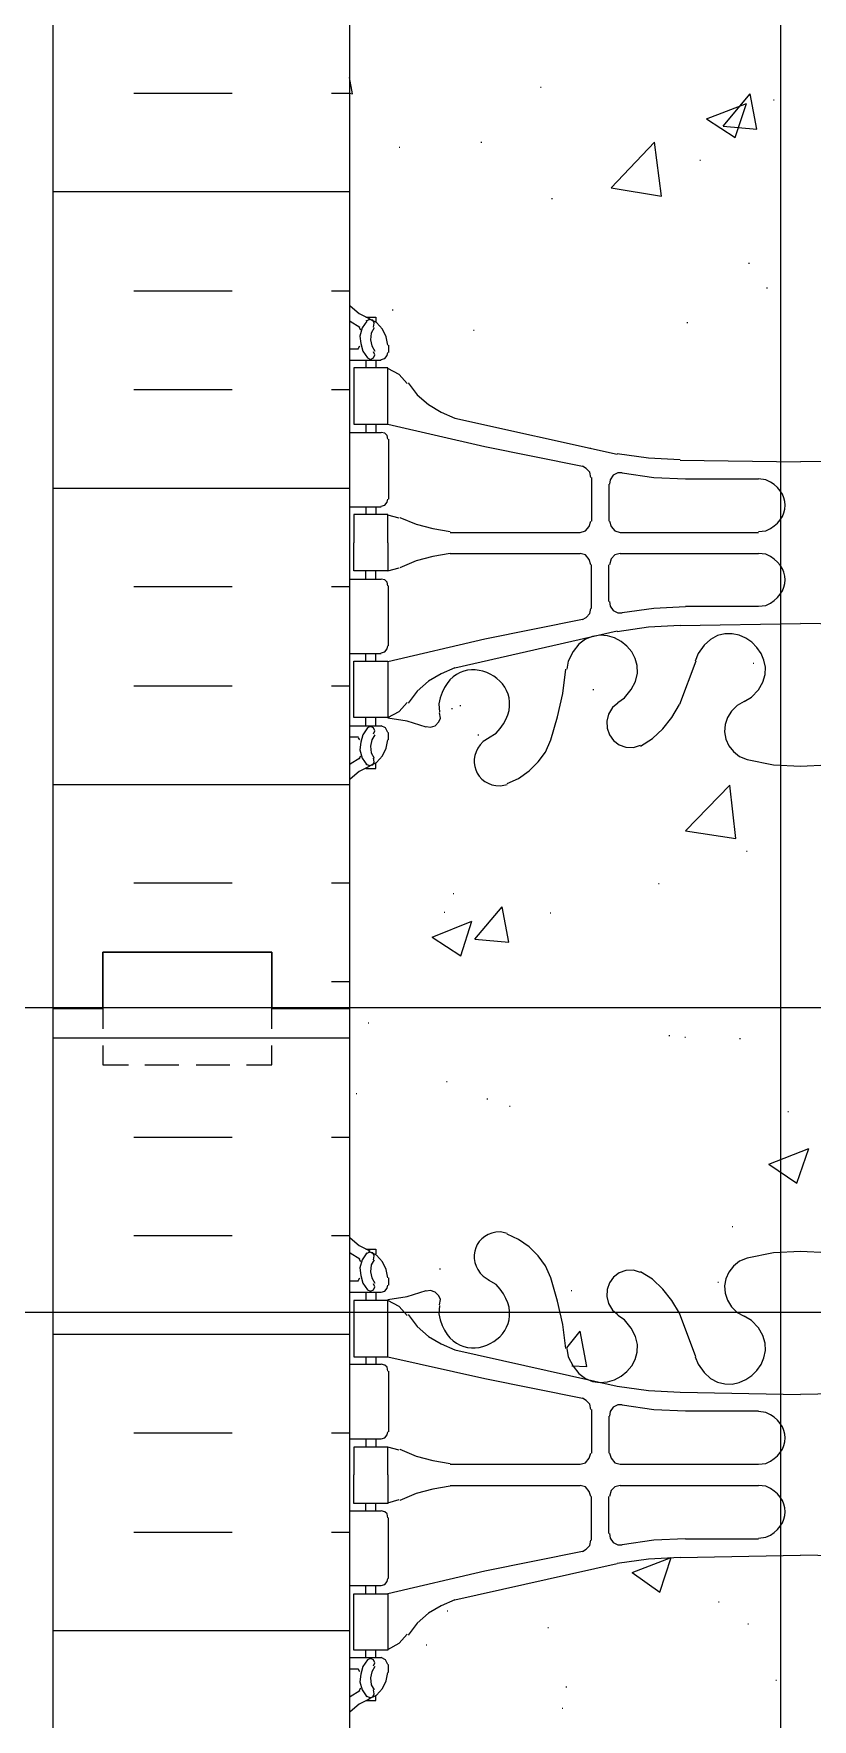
# Model space of a CAD drawing. Header units: millimetres. Extents: x 0 to 216, y 0 to 279.
# Drawn here: x 43.73 to 65.65, y 147.62 to 195.05 of the extents above; entities that cross this region are included whole.
import ezdxf

# ---------------------------------------------------------------- set-up
doc = ezdxf.new("R2010")
doc.units = ezdxf.units.MM
doc.layers.add('C00-00-00', color=7, linetype='Continuous')
doc.layers.add('C65-65-65', color=7, linetype='Continuous', true_color=0x656565)

msp = doc.modelspace()

# ---------------------------------------------------------------- linework, layer by layer
at = {"layer": 'C00-00-00', "lineweight": 0}
for points in [[(64.77, 0), (64.77, 279.4)], [(44.280667, 167.618833), (44.280667, 224.768833), (45.677667, 224.768833), (45.677667, 226.356333), (50.440167, 226.356333), (50.440167, 224.768833), (52.620333, 224.768833)], [(52.620333, 224.768833), (52.620333, 167.618833)], [(52.6415, 187.3885), (52.8955, 187.176833), (53.191833, 187.028667)], [(52.6415, 186.965167), (52.916667, 186.795833)], [(53.107167, 186.965167), (52.980167, 186.774667), (52.916667, 186.541833), (52.937833, 186.330167), (53.001333, 186.1185), (53.128333, 185.928)], [(53.086, 187.071), (53.361167, 187.071), (53.361167, 186.944)], [(53.297667, 186.795833), (53.318833, 186.901667), (53.2765, 186.986333), (53.191833, 187.0075), (53.086, 186.965167)], [(53.699833, 186.287833), (53.6575, 186.520667), (53.551667, 186.732333), (53.382333, 186.922833), (53.170667, 187.028667)], [(52.937833, 186.711167), (52.8955, 186.795833)], [(53.318833, 186.774667), (53.234167, 186.6265), (53.213, 186.436), (53.255333, 186.266667), (53.34, 186.1185)], [(52.620333, 186.182), (52.874333, 186.182)], [(52.874333, 186.203167), (52.916667, 186.266667)], [(53.128333, 185.928), (53.213, 185.885667), (53.297667, 185.928), (53.34, 186.012667), (53.297667, 186.097333)], [(53.509333, 185.885667), (53.615167, 185.906833), (53.678667, 185.9915), (53.699833, 186.076167)], [(53.721, 186.287833), (53.721, 186.076167)], [(52.620333, 185.8645), (53.509333, 185.8645)], [(53.086, 185.8645), (53.086, 185.652833)], [(53.361167, 185.8645), (53.361167, 185.652833)], [(54.250167, 185.208333), (54.017333, 185.462333), (53.699833, 185.631667)], [(54.271333, 185.2295), (54.525333, 184.890833), (54.842833, 184.615667), (55.202667, 184.404), (55.583667, 184.234667)], [(53.086, 184.065333), (53.086, 183.8325)], [(53.361167, 184.065333), (53.361167, 183.8325)], [(53.699833, 184.065333), (56.430333, 183.430333), (59.182, 182.88)], [(55.583667, 184.234667), (60.155667, 183.218667)], [(52.620333, 183.8325), (53.509333, 183.8325)], [(53.699833, 183.642), (53.678667, 183.747833), (53.615167, 183.811333), (53.509333, 183.8325)], [(53.721, 183.642), (53.721, 181.948667)], [(60.155667, 183.239833), (61.044667, 183.112833), (61.933667, 183.0705)], [(59.414833, 182.5625), (59.393667, 182.710667), (59.287833, 182.8165), (59.182, 182.88)], [(60.303833, 182.6895), (60.176833, 182.6895), (60.049833, 182.626), (59.965167, 182.499), (59.944, 182.372)], [(60.303833, 182.6895), (61.192833, 182.5625), (62.081833, 182.520167)], [(61.933667, 183.049333), (65.320333, 183.007)], [(68.707, 183.049333), (65.320333, 183.007)], [(59.436, 182.5625), (59.436, 181.334833)], [(59.922833, 182.372), (59.922833, 181.334833)], [(62.081833, 182.520167), (64.135, 182.520167)], [(64.135, 181.0385), (64.346667, 181.059667), (64.473295, 181.123417), (64.583039, 181.197651), (64.675899, 181.28087), (64.751876, 181.371577), (64.810969, 181.468275), (64.853178, 181.569465), (64.878504, 181.67365), (64.886946, 181.779333), (64.878504, 181.885016), (64.853178, 181.989202), (64.810969, 182.090392), (64.751876, 182.187089), (64.675899, 182.277796), (64.583039, 182.361016), (64.473295, 182.435249), (64.346667, 182.499), (64.135, 182.520167)], [(52.620333, 181.737), (53.509333, 181.737)], [(53.086, 181.737), (53.086, 181.525333)], [(53.361167, 181.737), (53.361167, 181.525333)], [(53.509333, 181.758167), (53.615167, 181.779333), (53.678667, 181.864), (53.699833, 181.948667)], [(53.699833, 180.721), (53.699833, 181.525333), (52.747333, 181.525333), (52.747333, 180.721)], [(54.017333, 181.4195), (53.699833, 181.504167)], [(54.0385, 181.440667), (54.504167, 181.250167), (54.969833, 181.123167), (55.456667, 181.0385)], [(59.1185, 181.017333), (59.266667, 181.059667), (59.3725, 181.186667), (59.414833, 181.334833)], [(59.944, 181.334833), (59.986333, 181.186667), (60.092167, 181.059667), (60.240333, 181.017333)], [(55.456667, 181.017333), (59.1185, 181.017333)], [(60.240333, 181.017333), (64.135, 181.017333)], [(53.699833, 180.721), (53.699833, 179.937833), (52.747333, 179.937833), (52.747333, 180.721)], [(55.456667, 180.424667), (54.969833, 180.34), (54.504167, 180.213), (54.0385, 180.0225)], [(55.456667, 180.424667), (59.1185, 180.424667)], [(59.414833, 180.107167), (59.3725, 180.255333), (59.266667, 180.382333), (59.1185, 180.424667)], [(60.240333, 180.424667), (60.092167, 180.382333), (59.986333, 180.2765), (59.944, 180.107167)], [(60.240333, 180.424667), (64.135, 180.424667)], [(64.135, 178.943), (64.346667, 178.964167), (64.473295, 179.027917), (64.583039, 179.102151), (64.675899, 179.18537), (64.751876, 179.276077), (64.810969, 179.372775), (64.853178, 179.473965), (64.878504, 179.57815), (64.886946, 179.683833), (64.878504, 179.789516), (64.853178, 179.893702), (64.810969, 179.994892), (64.751876, 180.091589), (64.675899, 180.182296), (64.583039, 180.265516), (64.473295, 180.339749), (64.346667, 180.4035), (64.135, 180.424667)], [(53.086, 179.705), (53.086, 179.937833)], [(53.361167, 179.705), (53.361167, 179.937833)], [(53.699833, 179.937833), (54.017333, 180.0225)], [(59.436, 178.8795), (59.436, 180.107167)], [(59.922833, 179.07), (59.922833, 180.107167)], [(52.620333, 179.705), (53.509333, 179.705)], [(53.699833, 179.5145), (53.678667, 179.620333), (53.615167, 179.683833), (53.509333, 179.705)], [(53.721, 177.821167), (53.721, 179.5145)], [(59.182, 178.562), (59.287833, 178.6255), (59.393667, 178.731333), (59.414833, 178.8795)], [(59.944, 179.07), (59.965167, 178.943), (60.049833, 178.816), (60.176833, 178.7525), (60.303833, 178.7525)], [(62.081833, 178.921833), (61.192833, 178.8795), (60.303833, 178.7525)], [(62.081833, 178.943), (64.135, 178.943)], [(59.182, 178.562), (56.430333, 178.011667), (53.699833, 177.376667)], [(61.933667, 178.392667), (61.044667, 178.350333), (60.155667, 178.223333)], [(61.933667, 178.392667), (65.320333, 178.456167)], [(68.707, 178.392667), (65.320333, 178.456167)], [(55.583667, 177.207333), (60.155667, 178.2445)], [(60.176833, 176.233667), (60.367333, 176.360667), (60.556911, 176.592817), (60.674428, 176.824802), (60.727074, 177.051876), (60.72204, 177.269295), (60.666517, 177.472313), (60.567693, 177.656184), (60.43276, 177.816164), (60.268908, 177.947505), (60.083327, 178.045464), (59.883208, 178.105294), (59.67574, 178.12225), (59.468114, 178.091587), (59.26752, 178.00856), (59.081148, 177.868422), (58.916189, 177.666428), (58.779833, 177.397833), (58.7375, 177.165)], [(63.732833, 176.254833), (63.9445, 176.381833), (64.134711, 176.587717), (64.25856, 176.800082), (64.322151, 177.013847), (64.331585, 177.223936), (64.292965, 177.425268), (64.212391, 177.612766), (64.095966, 177.78135), (63.949792, 177.925942), (63.779971, 178.041462), (63.592604, 178.122833), (63.393795, 178.164975), (63.189644, 178.16281), (62.986254, 178.111259), (62.789726, 178.005242), (62.606163, 177.839682), (62.441667, 177.6095), (62.357, 177.397833)], [(52.620333, 177.6095), (53.509333, 177.6095)], [(53.086, 177.397833), (53.086, 177.6095)], [(53.361167, 177.397833), (53.361167, 177.6095)], [(53.509333, 177.630667), (53.615167, 177.651833), (53.678667, 177.7365), (53.699833, 177.821167)], [(55.583667, 177.207333), (55.202667, 177.038), (54.842833, 176.826333), (54.525333, 176.551167), (54.271333, 176.2125)], [(56.536167, 175.238833), (56.747833, 175.365833), (56.863006, 175.496959), (56.956203, 175.627209), (57.028555, 175.755992), (57.081192, 175.882715), (57.115244, 176.006788), (57.131841, 176.127617), (57.132113, 176.244611), (57.117192, 176.357177), (57.088206, 176.464725), (57.046285, 176.566661), (56.992561, 176.662393), (56.928163, 176.75133), (56.854222, 176.83288), (56.771867, 176.90645), (56.682229, 176.971449), (56.586437, 177.027284), (56.485623, 177.073364), (56.380916, 177.109097), (56.273447, 177.13389), (56.164344, 177.147151), (56.05474, 177.148289), (55.945763, 177.136711), (55.838545, 177.111826), (55.734215, 177.073041), (55.633903, 177.019764), (55.538739, 176.951404), (55.449854, 176.867368), (55.368379, 176.767065), (55.295442, 176.649901), (55.232174, 176.515286), (55.179706, 176.362628), (55.139167, 176.191333), (55.160333, 175.9585)], [(58.293, 175.175333), (58.4835, 175.8315), (58.631667, 176.487667), (58.716333, 177.165)], [(62.378167, 177.397833), (61.9125, 176.170167)], [(53.699833, 175.810333), (54.017333, 175.979667), (54.250167, 176.233667)], [(60.176833, 176.2125), (60.028667, 176.0855), (59.912347, 175.900806), (59.863749, 175.703194), (59.876211, 175.505473), (59.943074, 175.320457), (60.057678, 175.160957), (60.213362, 175.039784), (60.403468, 174.96975), (60.621333, 174.963667), (60.811833, 175.027167)], [(60.811833, 175.006), (61.1505, 175.217667), (61.446833, 175.492833), (61.700833, 175.810333), (61.9125, 176.170167)], [(63.732833, 176.254833), (63.542333, 176.149), (63.375943, 175.989355), (63.261743, 175.805885), (63.19854, 175.607607), (63.185146, 175.403536), (63.220368, 175.202691), (63.303018, 175.014086), (63.431903, 174.846739), (63.605833, 174.709667), (63.8175, 174.625), (64.558333, 174.476833), (65.320333, 174.4345)], [(52.620333, 175.5775), (53.509333, 175.5775)], [(53.128333, 175.514), (53.001333, 175.3235), (52.937833, 175.111833), (52.916667, 174.900167), (52.980167, 174.667333), (53.107167, 174.476833)], [(53.086, 175.5775), (53.086, 175.810333)], [(53.297667, 175.344667), (53.34, 175.429333), (53.297667, 175.514), (53.213, 175.556333), (53.128333, 175.514)], [(53.361167, 175.5775), (53.361167, 175.810333)], [(53.699833, 175.387), (53.636333, 175.514), (53.509333, 175.5775)], [(54.779333, 175.535167), (54.250167, 175.7045), (53.699833, 175.789167)], [(54.779333, 175.556333), (54.906333, 175.535167), (55.033333, 175.5775), (55.139167, 175.683333), (55.1815, 175.789167), (55.160333, 175.937333)], [(52.620333, 175.26), (52.874333, 175.26)], [(52.916667, 175.175333), (52.874333, 175.238833)], [(53.170667, 174.4345), (53.382333, 174.540333), (53.551667, 174.730833), (53.6575, 174.9425), (53.699833, 175.175333)], [(53.34, 175.3235), (53.255333, 175.175333), (53.213, 175.006), (53.234167, 174.8155), (53.318833, 174.667333)], [(53.721, 175.175333), (53.721, 175.387)], [(56.557333, 175.238833), (56.388, 175.133), (56.30362, 175.042704), (56.23682, 174.946235), (56.187111, 174.845265), (56.154009, 174.741466), (56.137026, 174.636512), (56.135674, 174.532075), (56.149468, 174.429829), (56.177921, 174.331445), (56.220545, 174.238596), (56.276854, 174.152956), (56.346362, 174.076198), (56.42858, 174.009993), (56.523024, 173.956014), (56.629205, 173.915935), (56.746637, 173.891428), (56.874833, 173.884167), (57.065333, 173.9265)], [(57.065333, 173.947667), (57.382833, 174.095833), (57.679167, 174.3075), (57.933167, 174.5615), (58.144833, 174.836667), (58.293, 175.175333)], [(52.916667, 174.667333), (52.6415, 174.498)], [(52.8955, 174.646167), (52.937833, 174.730833)], [(53.086, 174.498), (53.191833, 174.455667), (53.2765, 174.476833), (53.318833, 174.5615), (53.297667, 174.667333)], [(65.320333, 174.4345), (66.082333, 174.476833), (66.823167, 174.625)], [(53.191833, 174.4345), (52.8955, 174.286333), (52.6415, 174.074667)], [(53.086, 174.371), (53.361167, 174.371), (53.361167, 174.519167)], [(44.280667, 110.447667), (44.280667, 167.618833), (45.677667, 167.618833), (45.677667, 169.206333), (50.440167, 169.206333), (50.440167, 167.618833), (52.620333, 167.618833)], [(52.620333, 167.618833), (50.440167, 167.618833), (50.440167, 169.206333), (45.677667, 169.206333), (45.677667, 167.618833), (44.280667, 167.618833)], [(215.9, 167.64), (0, 167.64)], [(45.677667, 167.618833), (45.677667, 167.047333)], [(50.440167, 167.047333), (50.440167, 167.618833)], [(52.620333, 167.618833), (52.620333, 110.447667)], [(45.677667, 166.581667), (45.677667, 166.031333), (46.397333, 166.031333)], [(49.7205, 166.031333), (50.440167, 166.031333), (50.440167, 166.581667)], [(46.863, 166.031333), (47.8155, 166.031333)], [(48.302333, 166.031333), (49.254833, 166.031333)], [(57.065333, 161.29), (56.874833, 161.332333), (56.746637, 161.325072), (56.629205, 161.300565), (56.523024, 161.260486), (56.42858, 161.206507), (56.346362, 161.140302), (56.276854, 161.063544), (56.220545, 160.977904), (56.177921, 160.885055), (56.149468, 160.786671), (56.135674, 160.684425), (56.137026, 160.579988), (56.154009, 160.475034), (56.187111, 160.371235), (56.23682, 160.270265), (56.30362, 160.173796), (56.388, 160.0835), (56.557333, 159.977667)], [(52.6415, 161.163), (52.8955, 160.951333), (53.191833, 160.803167)], [(53.086, 160.8455), (53.361167, 160.8455), (53.361167, 160.7185)], [(58.293, 160.041167), (58.144833, 160.379833), (57.933167, 160.655), (57.679167, 160.909), (57.382833, 161.120667), (57.065333, 161.268833)], [(52.6415, 160.739667), (52.916667, 160.570333)], [(52.937833, 160.485667), (52.8955, 160.570333)], [(53.107167, 160.739667), (52.980167, 160.549167), (52.916667, 160.316333), (52.937833, 160.104667), (53.001333, 159.893), (53.128333, 159.7025)], [(53.297667, 160.549167), (53.318833, 160.655), (53.2765, 160.739667), (53.191833, 160.760833), (53.086, 160.7185)], [(53.699833, 160.041167), (53.6575, 160.274), (53.551667, 160.485667), (53.382333, 160.676167), (53.170667, 160.782)], [(53.318833, 160.549167), (53.234167, 160.401), (53.213, 160.2105), (53.255333, 160.041167), (53.34, 159.893)], [(63.8175, 160.5915), (63.605833, 160.506833), (63.431903, 160.369761), (63.303018, 160.202414), (63.220368, 160.013809), (63.185146, 159.812964), (63.19854, 159.608893), (63.261743, 159.410615), (63.375943, 159.227145), (63.542333, 159.0675), (63.732833, 158.961667)], [(65.320333, 160.782), (64.558333, 160.739667), (63.8175, 160.5915)], [(66.907833, 158.961667), (67.098333, 159.0675), (67.264723, 159.227145), (67.378924, 159.410615), (67.442126, 159.608893), (67.455521, 159.812964), (67.420298, 160.013809), (67.337649, 160.202414), (67.208764, 160.369761), (67.034833, 160.506833), (66.823167, 160.5915), (66.082333, 160.739667), (65.320333, 160.782)], [(52.620333, 159.9565), (52.874333, 159.9565)], [(52.874333, 159.977667), (52.916667, 160.041167)], [(53.128333, 159.7025), (53.213, 159.660167), (53.297667, 159.7025), (53.34, 159.787167), (53.297667, 159.871833)], [(53.721, 160.041167), (53.721, 159.8295)], [(55.160333, 159.258), (55.139167, 159.025167), (55.179706, 158.853872), (55.232174, 158.701214), (55.295442, 158.566599), (55.368379, 158.449435), (55.449854, 158.349132), (55.538739, 158.265096), (55.633903, 158.196736), (55.734215, 158.143459), (55.838545, 158.104674), (55.945763, 158.079789), (56.05474, 158.068211), (56.164344, 158.069349), (56.273447, 158.08261), (56.380916, 158.107403), (56.485623, 158.143136), (56.586438, 158.189216), (56.682229, 158.245051), (56.771867, 158.31005), (56.854222, 158.38362), (56.928163, 158.46517), (56.992561, 158.554107), (57.046285, 158.649839), (57.088206, 158.751775), (57.117192, 158.859323), (57.132113, 158.971889), (57.131841, 159.088883), (57.115244, 159.209712), (57.081192, 159.333785), (57.028555, 159.460508), (56.956203, 159.589291), (56.863006, 159.719541), (56.747833, 159.850667), (56.536167, 159.977667)], [(58.716333, 158.0515), (58.631667, 158.728833), (58.4835, 159.385), (58.293, 160.041167)], [(60.811833, 160.189333), (60.621333, 160.252833), (60.403468, 160.24675), (60.213362, 160.176716), (60.057678, 160.055543), (59.943074, 159.896043), (59.876211, 159.711027), (59.863749, 159.513306), (59.912347, 159.315694), (60.028667, 159.131), (60.176833, 159.004)], [(61.9125, 159.046333), (61.700833, 159.406167), (61.446833, 159.723667), (61.1505, 159.998833), (60.811833, 160.2105)], [(52.620333, 159.639), (53.509333, 159.639)], [(53.086, 159.639), (53.086, 159.406167)], [(53.361167, 159.639), (53.361167, 159.406167)], [(53.509333, 159.639), (53.615167, 159.660167), (53.678667, 159.744833), (53.699833, 159.8295)], [(53.699833, 159.427333), (54.250167, 159.512), (54.779333, 159.681333)], [(54.250167, 158.982833), (54.017333, 159.236833), (53.699833, 159.406167)], [(55.160333, 159.279167), (55.1815, 159.427333), (55.139167, 159.533167), (55.033333, 159.639), (54.906333, 159.681333), (54.779333, 159.660167)], [(72.898, 159.0675), (38.311667, 159.0675)], [(54.271333, 159.004), (54.525333, 158.665333), (54.842833, 158.390167), (55.202667, 158.1785), (55.583667, 158.009167)], [(58.7375, 158.0515), (58.779833, 157.818667), (58.916189, 157.550072), (59.081148, 157.348078), (59.26752, 157.20794), (59.468114, 157.124913), (59.67574, 157.09425), (59.883208, 157.111206), (60.083327, 157.171036), (60.268908, 157.268995), (60.43276, 157.400336), (60.567693, 157.560316), (60.666517, 157.744187), (60.72204, 157.947205), (60.727074, 158.164624), (60.674428, 158.391698), (60.556911, 158.623683), (60.367333, 158.855833), (60.176833, 158.982833)], [(62.378167, 157.818667), (61.9125, 159.046333)], [(62.357, 157.818667), (62.441667, 157.607), (62.606163, 157.376818), (62.789726, 157.211258), (62.986254, 157.105241), (63.189644, 157.05369), (63.393795, 157.051525), (63.592604, 157.093667), (63.779971, 157.175038), (63.949792, 157.290558), (64.095966, 157.43515), (64.212391, 157.603734), (64.292965, 157.791232), (64.331585, 157.992564), (64.322151, 158.202653), (64.25856, 158.416418), (64.134711, 158.628783), (63.9445, 158.834667), (63.732833, 158.961667)], [(55.583667, 158.009167), (60.155667, 156.993167)], [(52.620333, 157.607), (53.509333, 157.607)], [(53.086, 157.818667), (53.086, 157.607)], [(53.361167, 157.818667), (53.361167, 157.607)], [(53.699833, 157.4165), (53.678667, 157.522333), (53.615167, 157.585833), (53.509333, 157.607)], [(53.699833, 157.818667), (56.430333, 157.204833), (59.182, 156.6545)], [(53.721, 157.4165), (53.721, 155.702)], [(59.414833, 156.337), (59.393667, 156.485167), (59.287833, 156.591), (59.182, 156.6545)], [(60.155667, 156.993167), (61.044667, 156.866167), (61.933667, 156.823833)], [(61.933667, 156.823833), (65.320333, 156.760333)], [(68.707, 156.823833), (65.320333, 156.760333)], [(59.436, 156.337), (59.436, 155.109333)], [(59.922833, 156.1465), (59.922833, 155.109333)], [(60.303833, 156.464), (60.176833, 156.464), (60.049833, 156.4005), (59.965167, 156.2735), (59.944, 156.1465)], [(60.303833, 156.464), (61.192833, 156.337), (62.081833, 156.294667)], [(62.081833, 156.294667), (64.135, 156.294667)], [(64.135, 154.791833), (64.346667, 154.813), (64.473295, 154.876751), (64.583039, 154.950984), (64.675899, 155.034204), (64.751876, 155.124911), (64.810969, 155.221608), (64.853178, 155.322798), (64.878504, 155.426984), (64.886946, 155.532667), (64.878504, 155.63835), (64.853178, 155.742535), (64.810969, 155.843725), (64.751876, 155.940423), (64.675899, 156.03113), (64.583039, 156.114349), (64.473295, 156.188583), (64.346667, 156.252333), (64.135, 156.2735)], [(53.509333, 155.5115), (53.615167, 155.532667), (53.678667, 155.617333), (53.699833, 155.702)], [(52.620333, 155.5115), (53.509333, 155.5115)], [(53.699833, 154.4955), (53.699833, 155.278667), (52.747333, 155.278667), (52.747333, 154.4955)], [(53.086, 155.5115), (53.086, 155.278667)], [(53.361167, 155.5115), (53.361167, 155.278667)], [(54.017333, 155.194), (53.699833, 155.278667)], [(54.0385, 155.215167), (54.504167, 155.024667), (54.969833, 154.897667), (55.456667, 154.813)], [(55.456667, 154.791833), (59.1185, 154.791833)], [(59.1185, 154.791833), (59.266667, 154.834167), (59.3725, 154.961167), (59.414833, 155.109333)], [(59.944, 155.109333), (59.986333, 154.961167), (60.092167, 154.834167), (60.240333, 154.791833)], [(60.240333, 154.791833), (64.135, 154.791833)], [(53.699833, 154.4955), (53.699833, 153.691167), (52.747333, 153.691167), (52.747333, 154.4955)], [(55.456667, 154.178), (54.969833, 154.093333), (54.504167, 153.966333), (54.0385, 153.775833)], [(55.456667, 154.199167), (59.1185, 154.199167)], [(59.414833, 153.881667), (59.3725, 154.029833), (59.266667, 154.156833), (59.1185, 154.199167)], [(60.240333, 154.199167), (60.092167, 154.156833), (59.986333, 154.051), (59.944, 153.881667)], [(60.240333, 154.199167), (64.135, 154.199167)], [(64.135, 152.7175), (64.346667, 152.738667), (64.473295, 152.802417), (64.583039, 152.876651), (64.675899, 152.95987), (64.751876, 153.050577), (64.810969, 153.147275), (64.853178, 153.248465), (64.878504, 153.35265), (64.886946, 153.458333), (64.878504, 153.564016), (64.853178, 153.668202), (64.810969, 153.769392), (64.751876, 153.866089), (64.675899, 153.956796), (64.583039, 154.040016), (64.473295, 154.114249), (64.346667, 154.178), (64.135, 154.199167)], [(53.086, 153.4795), (53.086, 153.691167)], [(53.361167, 153.4795), (53.361167, 153.691167)], [(53.699833, 153.712333), (54.017333, 153.797)], [(59.436, 152.654), (59.436, 153.881667)], [(59.922833, 152.8445), (59.922833, 153.881667)], [(52.620333, 153.4795), (53.509333, 153.4795)], [(53.699833, 153.289), (53.678667, 153.394833), (53.615167, 153.458333), (53.509333, 153.4795)], [(53.721, 151.5745), (53.721, 153.289)], [(59.944, 152.8445), (59.965167, 152.7175), (60.049833, 152.5905), (60.176833, 152.527), (60.303833, 152.527)], [(59.182, 152.3365), (56.430333, 151.786167), (53.699833, 151.151167)], [(59.182, 152.3365), (59.287833, 152.4), (59.393667, 152.505833), (59.414833, 152.654)], [(62.081833, 152.696333), (61.192833, 152.654), (60.303833, 152.527)], [(62.081833, 152.696333), (64.135, 152.696333)], [(55.583667, 150.981833), (60.155667, 151.997833)], [(61.933667, 152.167167), (61.044667, 152.124833), (60.155667, 151.997833)], [(61.933667, 152.167167), (65.320333, 152.230667)], [(68.707, 152.167167), (65.320333, 152.230667)], [(52.620333, 151.384), (53.509333, 151.384)], [(53.086, 151.151167), (53.086, 151.384)], [(53.361167, 151.151167), (53.361167, 151.384)], [(53.509333, 151.384), (53.615167, 151.405167), (53.678667, 151.489833), (53.699833, 151.5745)], [(55.583667, 150.981833), (55.202667, 150.8125), (54.842833, 150.600833), (54.525333, 150.325667), (54.271333, 149.987)], [(53.699833, 149.584833), (54.017333, 149.754167), (54.250167, 150.008167)], [(53.086, 149.352), (53.086, 149.563667)], [(53.361167, 149.352), (53.361167, 149.563667)], [(52.620333, 149.352), (53.509333, 149.352)], [(52.620333, 149.0345), (52.874333, 149.0345)], [(52.916667, 148.949833), (52.874333, 149.013333)], [(53.128333, 149.2885), (53.001333, 149.098), (52.937833, 148.886333), (52.916667, 148.674667), (52.980167, 148.441833), (53.107167, 148.251333)], [(53.297667, 149.119167), (53.34, 149.203833), (53.297667, 149.2885), (53.213, 149.330833), (53.128333, 149.2885)], [(53.34, 149.098), (53.255333, 148.949833), (53.213, 148.7805), (53.234167, 148.59), (53.318833, 148.441833)], [(53.699833, 149.1615), (53.636333, 149.2885), (53.509333, 149.352)], [(53.721, 148.928667), (53.721, 149.1615)], [(52.8955, 148.420667), (52.937833, 148.505333)], [(53.170667, 148.187833), (53.382333, 148.293667), (53.551667, 148.484167), (53.6575, 148.695833), (53.699833, 148.928667)], [(52.916667, 148.420667), (52.6415, 148.251333)], [(53.191833, 148.187833), (52.8955, 148.039667), (52.6415, 147.828)], [(53.086, 148.2725), (53.191833, 148.230167), (53.2765, 148.251333), (53.318833, 148.336), (53.297667, 148.441833)], [(53.086, 148.1455), (53.361167, 148.1455), (53.361167, 148.2725)]]:
    msp.add_lwpolyline(points, dxfattribs=at)
for points in [[(52.747333, 184.065333), (53.699833, 184.065333), (53.699833, 185.652833), (52.747333, 185.652833)], [(52.747333, 177.397833), (53.699833, 177.397833), (53.699833, 175.810333), (52.747333, 175.810333)], [(52.747333, 157.818667), (53.699833, 157.818667), (53.699833, 159.406167), (52.747333, 159.406167)], [(52.747333, 151.151167), (53.699833, 151.151167), (53.699833, 149.563667), (52.747333, 149.563667)]]:
    msp.add_lwpolyline(points, close=True, dxfattribs=at)
at = {"layer": 'C65-65-65', "lineweight": 0}
for points in [[(52.705, 193.3575), (52.620333, 193.823167)], [(57.996667, 193.548), (58.017833, 193.548)], [(46.5455, 193.378667), (49.318333, 193.378667)], [(52.112333, 193.378667), (52.620333, 193.378667)], [(52.620333, 193.378667), (52.705, 193.3575)], [(62.6745, 192.659), (63.796333, 193.082333)], [(63.140167, 192.447333), (63.902167, 193.3575)], [(63.478833, 192.129833), (63.796333, 193.082333)], [(64.092667, 192.362667), (63.902167, 193.3575)], [(64.558333, 193.188167), (64.5795, 193.188167)], [(62.6745, 192.659), (63.478833, 192.129833)], [(63.140167, 192.447333), (64.092667, 192.362667)], [(54.017333, 191.854667), (54.0385, 191.854667)], [(56.3245, 192.002833), (56.345667, 192.002833)], [(59.986333, 190.711667), (61.214, 192.002833)], [(61.4045, 190.478833), (61.214, 192.002833)], [(62.484, 191.494833), (62.505167, 191.494833)], [(59.986333, 190.711667), (61.4045, 190.478833)], [(44.280667, 190.605833), (52.620333, 190.605833)], [(58.314167, 190.415333), (58.335333, 190.415333)], [(63.859833, 188.595), (63.881, 188.595)], [(64.367833, 187.8965), (64.389, 187.8965)], [(46.5455, 187.811833), (49.318333, 187.811833)], [(52.112333, 187.811833), (52.620333, 187.811833)], [(53.826833, 187.282667), (53.848, 187.282667)], [(62.124167, 186.922833), (62.145333, 186.922833)], [(56.112833, 186.711167), (56.134, 186.711167)], [(46.5455, 185.039), (49.318333, 185.039)], [(52.112333, 185.039), (52.620333, 185.039)], [(59.393667, 183.388), (59.414833, 183.388)], [(44.280667, 182.266167), (52.620333, 182.266167)], [(46.5455, 179.493333), (49.318333, 179.493333)], [(52.112333, 179.493333), (52.620333, 179.493333)], [(63.986833, 177.334333), (64.008, 177.334333)], [(46.5455, 176.699333), (49.318333, 176.699333)], [(52.112333, 176.699333), (52.620333, 176.699333)], [(59.478333, 176.5935), (59.4995, 176.5935)], [(55.499, 176.064333), (55.520167, 176.064333)], [(55.731833, 176.149), (55.753, 176.149)], [(56.239833, 175.3235), (56.261, 175.3235)], [(44.280667, 173.9265), (52.620333, 173.9265)], [(62.081833, 172.614167), (63.330667, 173.905333)], [(63.5, 172.4025), (63.330667, 173.905333)], [(62.081833, 172.614167), (63.5, 172.4025)], [(63.796333, 172.042667), (63.8175, 172.042667)], [(46.5455, 171.153667), (49.318333, 171.153667)], [(52.112333, 171.153667), (52.620333, 171.153667)], [(55.541333, 170.857333), (55.5625, 170.857333)], [(61.319833, 171.1325), (61.341, 171.1325)], [(55.287333, 170.328167), (55.3085, 170.328167)], [(56.155167, 169.566167), (56.917167, 170.476333)], [(57.107667, 169.4815), (56.917167, 170.476333)], [(58.271833, 170.307), (58.293, 170.307)], [(54.948667, 169.629667), (56.0705, 170.074167)], [(55.753, 169.1005), (56.0705, 170.074167)], [(54.948667, 169.629667), (55.753, 169.1005)], [(56.155167, 169.566167), (57.107667, 169.4815)], [(52.112333, 168.380833), (52.620333, 168.380833)], [(53.1495, 167.216667), (53.170667, 167.216667)], [(44.280667, 166.793333), (52.620333, 166.793333)], [(61.616167, 166.856833), (61.637333, 166.856833)], [(62.060667, 166.8145), (62.081833, 166.8145)], [(63.605833, 166.772167), (63.627, 166.772167)], [(55.350833, 165.565667), (55.372, 165.565667)], [(52.810833, 165.227), (52.832, 165.227)], [(56.493833, 165.078833), (56.515, 165.078833)], [(57.128833, 164.867167), (57.15, 164.867167)], [(64.9605, 164.719), (64.981667, 164.719)], [(46.5455, 163.999333), (49.318333, 163.999333)], [(52.112333, 163.999333), (52.620333, 163.999333)], [(64.431333, 163.237333), (65.553167, 163.681833)], [(65.2145, 162.708167), (65.553167, 163.681833)], [(64.431333, 163.237333), (65.2145, 162.708167)], [(63.394167, 161.4805), (63.415333, 161.4805)], [(46.5455, 161.2265), (49.318333, 161.2265)], [(52.112333, 161.2265), (52.620333, 161.2265)], [(55.160333, 160.295167), (55.1815, 160.295167)], [(62.992, 159.914167), (63.013167, 159.914167)], [(58.8645, 159.681333), (58.885667, 159.681333)], [(44.280667, 158.453667), (52.620333, 158.453667)], [(58.7375, 158.072667), (59.1185, 158.538333)], [(59.309, 157.5435), (59.1185, 158.538333)], [(58.885667, 157.564667), (59.309, 157.5435)], [(46.5455, 155.680833), (49.318333, 155.680833)], [(52.112333, 155.680833), (52.620333, 155.680833)], [(46.5455, 152.886833), (49.318333, 152.886833)], [(52.112333, 152.886833), (52.620333, 152.886833)], [(60.579, 151.743833), (61.679667, 152.167167)], [(61.362167, 151.1935), (61.679667, 152.167167)], [(60.579, 151.743833), (61.362167, 151.1935)], [(63.013167, 150.918333), (63.034333, 150.918333)], [(55.372, 150.664333), (55.393167, 150.664333)], [(44.280667, 150.114), (52.620333, 150.114)], [(58.208333, 150.198667), (58.2295, 150.198667)], [(63.838667, 150.3045), (63.859833, 150.3045)], [(54.779333, 149.711833), (54.8005, 149.711833)], [(58.716333, 148.5265), (58.7375, 148.5265)], [(64.621833, 148.717), (64.643, 148.717)], [(58.6105, 147.933833), (58.631667, 147.933833)]]:
    msp.add_lwpolyline(points, dxfattribs=at)

doc.saveas('drawing.dxf')
